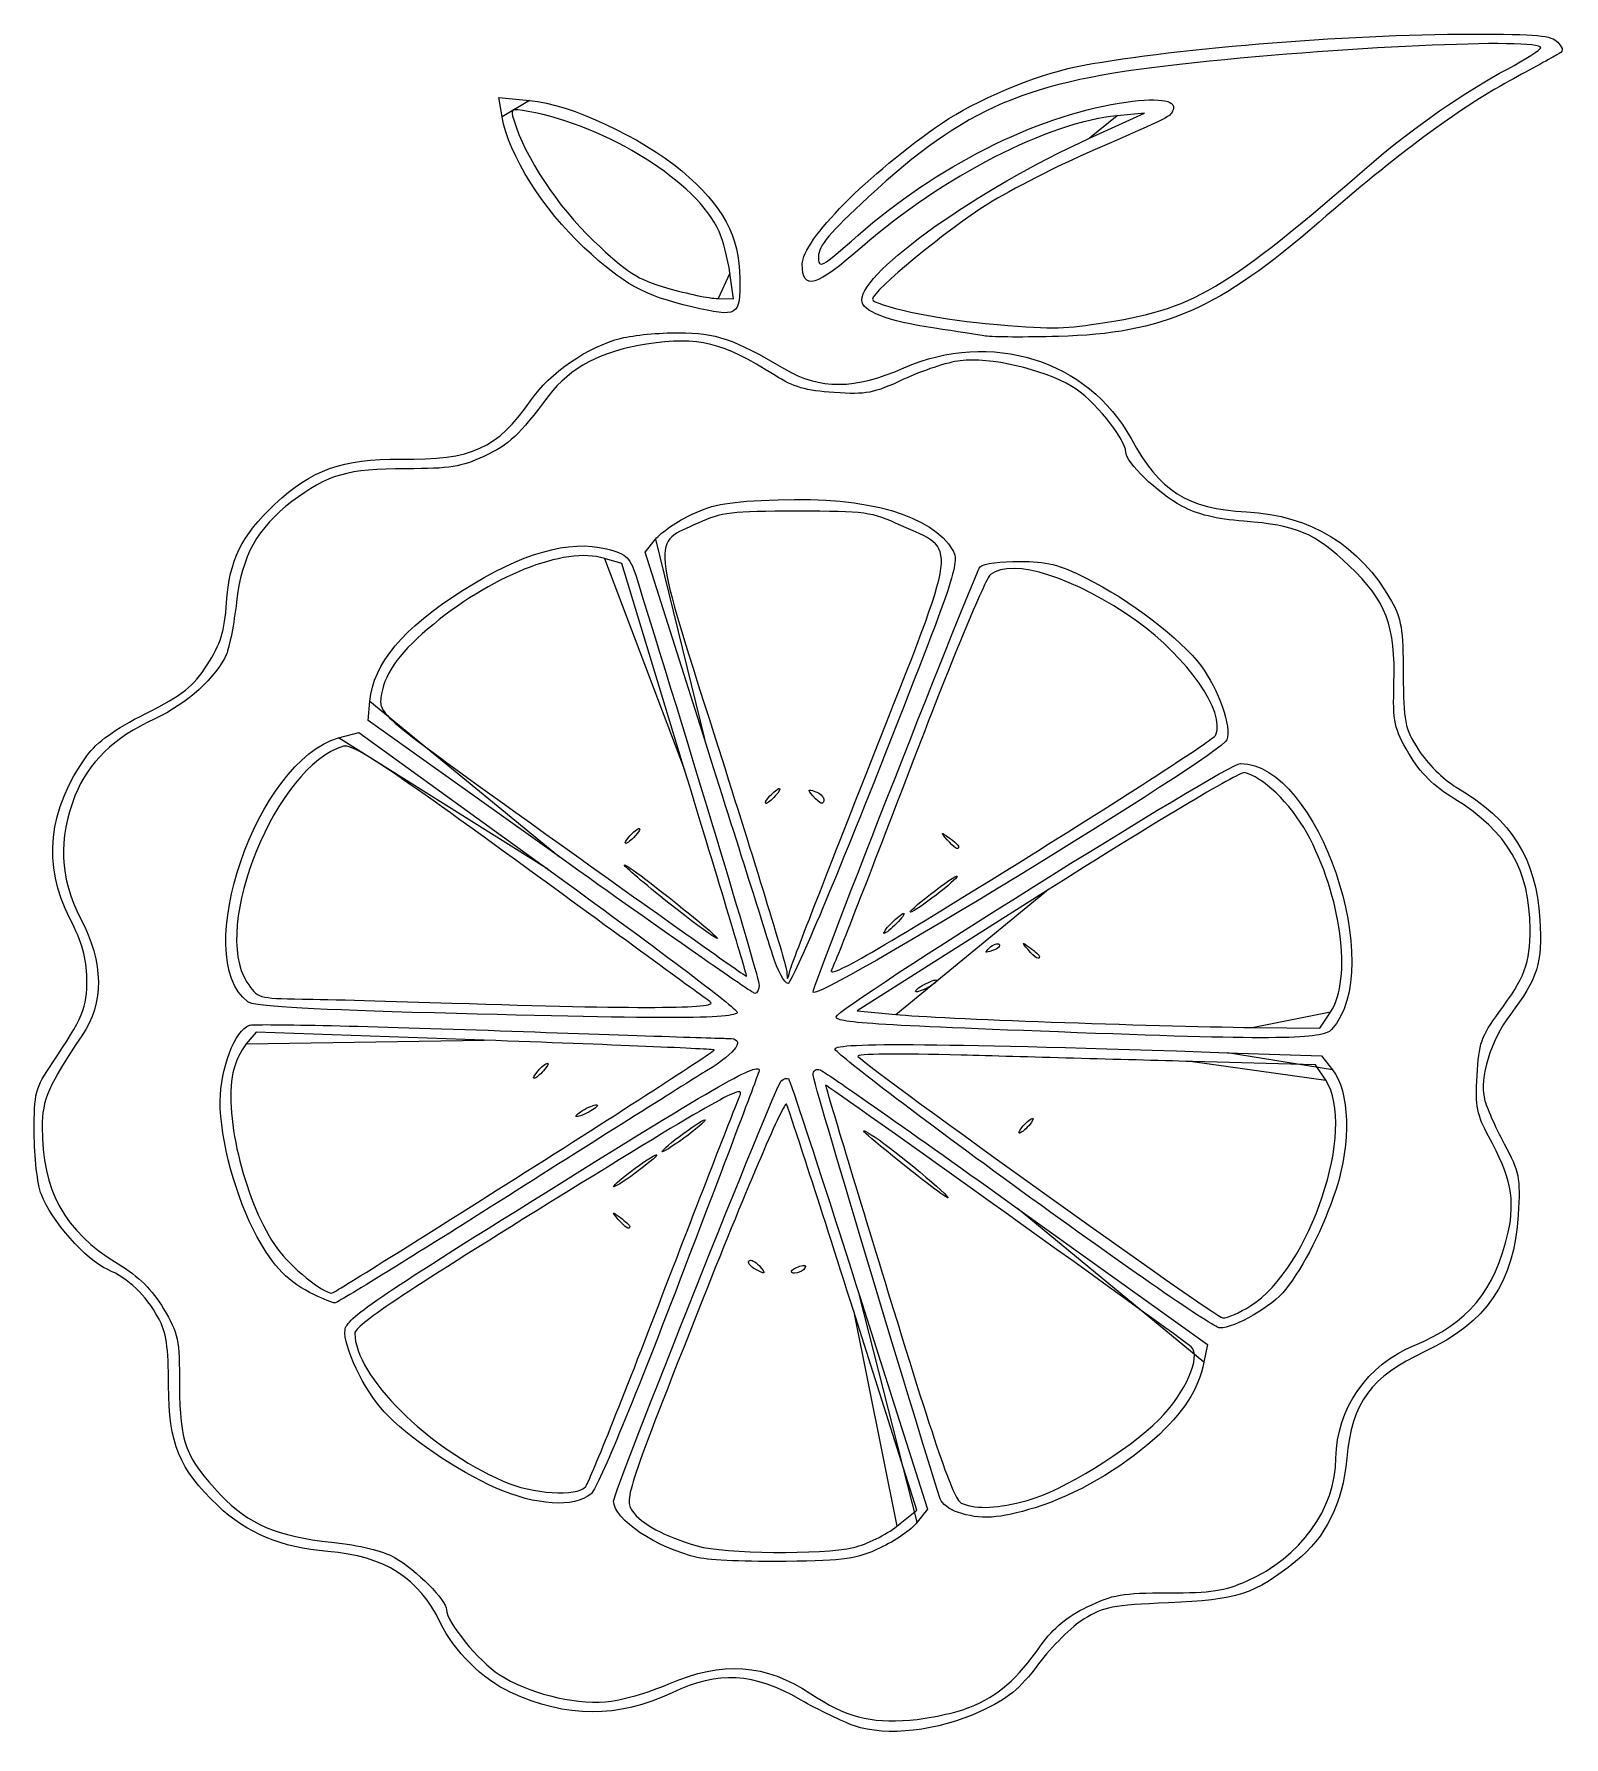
# Model space of a CAD drawing. Extents: x 3.9 to 87.7, y 8.9 to 102.1.
import ezdxf

# ---------------------------------------------------------------- set-up
doc = ezdxf.new("R2010")
doc.units = 0
doc.layers.get('0').update_dxf_attribs({"linetype": 'CONTINUOUS'})

msp = doc.modelspace()

# ---------------------------------------------------------------- linework, layer by layer
at = {"color": 7}
for points in [[(29.550597, 97.54387), (29.364378, 98.612256), (31.058381, 98.450201)], [(61.709585, 96.381735), (64.720284, 97.749051), (63.209334, 97.608025)], [(41.372096, 87.601355), (42.221621, 87.585999), (42.019322, 88.999522), (42.019322, 88.999514)], [(39.932381, 87.150031), (39.932381, 87.150032)], [(62.194759, 86.234849), (62.194759, 86.234857)], [(56.015009, 85.552579), (56.015009, 85.552571)], [(40.626467, 63.49223), (37.380754, 73.725591), (37.94434, 74.425274)], [(39.540888, 61.809246), (36.096157, 73.091207), (35.155482, 73.379355)], [(32.68509, 57.032858), (22.226735, 64.499408), (22.319357, 65.557211)], [(20.600844, 63.547492), (21.704668, 63.854031), (32.052892, 56.368267)], [(68.621165, 63.710275), (68.621165, 63.710275)], [(39.540888, 61.809246), (39.540888, 61.809246)], [(49.726963, 62.216318), (49.726963, 62.216318)], [(44.211246, 60.37046), (44.211246, 60.37046)], [(46.566393, 60.376726), (46.566393, 60.376726)], [(36.5388, 58.182279), (36.5388, 58.182279)], [(53.911709, 57.977134), (53.911709, 57.977134)], [(32.68509, 57.032858), (32.68509, 57.032858)], [(59.347224, 55.173527), (48.985845, 48.608976), (51.098729, 48.407069)], [(38.678234, 54.510869), (38.678234, 54.510869)], [(50.850862, 53.395629), (50.850862, 53.395629)], [(51.883691, 54.0235), (51.883691, 54.0235)], [(44.357747, 51.686107), (44.357747, 51.686107)], [(56.231409, 52.061954), (56.231409, 52.061954)], [(58.338119, 51.959631), (58.338119, 51.959631)], [(46.572972, 49.634688), (46.572972, 49.634688)], [(52.178785, 49.68382), (52.178785, 49.68382)], [(24.602034, 48.527135), (24.602034, 48.52714)], [(40.948486, 49.09634), (40.948486, 49.09634)], [(70.700279, 47.696478), (74.319519, 47.651645), (74.904264, 48.540597), (74.904264, 48.540597)], [(28.575322, 46.999968), (16.085655, 47.443686), (15.547711, 46.795478)], [(61.031608, 47.413093), (61.031608, 47.413093)], [(74.636111, 44.806974), (74.078301, 45.654863), (67.333636, 45.834848)], [(69.263443, 46.319158), (74.396792, 46.14727), (75.008667, 45.386337)], [(31.522202, 45.326701), (31.522202, 45.326701)], [(33.587859, 42.845747), (33.587859, 42.845747)], [(58.080667, 42.317949), (58.080667, 42.317949)], [(38.309364, 40.904366), (38.309364, 40.904366)], [(30.813285, 39.768439), (30.813285, 39.768439)], [(51.736145, 40.016049), (51.736145, 40.016049)], [(35.653517, 38.989708), (35.653517, 38.989708)], [(58.022645, 38.70349), (58.022645, 38.70349)], [(57.758324, 37.797178), (68.165351, 30.349551), (67.967425, 29.37164)], [(35.910969, 37.189396), (35.910969, 37.189396)], [(43.334511, 34.511863), (43.334511, 34.511863)], [(45.391623, 34.356523), (45.391623, 34.356523)], [(19.275795, 33.062381), (19.275795, 33.062381)], [(49.108422, 33.032567), (52.830225, 21.326427), (52.267849, 20.607748)], [(51.166197, 20.401339), (52.243651, 21.26464), (48.782074, 32.201578)], [(70.511224, 32.454255), (70.511224, 32.454255)], [(29.219316, 22.483115), (29.219316, 22.483115)], [(34.125281, 22.565368), (34.125281, 22.565368)], [(58.284869, 21.804051), (58.284869, 21.804051)], [(54.479275, 21.160139), (54.479275, 21.160139)], [(40.296668, 18.669189), (40.296668, 18.669189)], [(48.789886, 19.234889), (48.789886, 19.234889)], [(55.145141, 10.484756), (55.145141, 10.484756)], [(48.832756, 9.467238), (48.832756, 9.467238)]]:
    msp.add_lwpolyline(points, close=True, dxfattribs=at)
for points in [[(60.929441, 100.2851), (65.652012, 101.24139), (75.782537, 102.080993), (82.611121, 102.082043)], [(86.400925, 101.330519), (86.424716, 101.886646), (75.200837, 101.369798), (66.638396, 100.420479)], [(82.611121, 102.082043), (86.25809, 102.082607), (86.990126, 102.012898), (87.330588, 101.63266)], [(87.330588, 101.63266), (87.673056, 101.250173), (87.667403, 101.146326), (87.292945, 100.940886)], [(84.582045, 100.168045), (85.577604, 100.694576), (86.396096, 101.217689), (86.400925, 101.330519)], [(87.292945, 100.940886), (87.050615, 100.807939), (85.881176, 100.167441), (84.694195, 99.517563)], [(66.638396, 100.420479), (58.213913, 99.48645), (54.948156, 98.09525), (49.596712, 93.160775)], [(53.657175, 97.230959), (55.384937, 98.421409), (58.792014, 99.852287), (60.929441, 100.2851)], [(77.261785, 95.102035), (79.377805, 96.935658), (82.319261, 98.971302), (84.582045, 100.168045)], [(84.694195, 99.517563), (81.880346, 97.976965), (78.498756, 95.469407), (74.272338, 91.789417)], [(30.976409, 97.851554), (30.045646, 98.024568), (29.999412, 97.997765), (30.183926, 97.39215)], [(31.058381, 98.450201), (33.325745, 98.233294), (37.15072, 96.457658), (39.381653, 94.586358)], [(49.037759, 91.068779), (53.296518, 94.818465), (58.733095, 97.56936), (63.328285, 98.299746)], [(66.276505, 97.930878), (66.139678, 97.550403), (66.248734, 97.605586), (61.886708, 95.70977)], [(63.328285, 98.299746), (65.412177, 98.630973), (66.480216, 98.497343), (66.276505, 97.930878)], [(34.047066, 90.38779), (31.78, 92.496495), (29.912245, 95.46901), (29.550597, 97.54387)], [(30.183926, 97.39215), (30.814772, 95.321583), (32.573527, 92.658565), (34.56132, 90.76413)], [(41.428035, 91.27597), (40.210091, 93.977831), (35.34314, 97.039849), (30.976409, 97.851554)], [(45.981809, 89.477868), (45.981809, 90.795921), (49.552533, 94.402804), (53.657175, 97.230959)], [(63.209334, 97.608025), (59.457302, 97.257823), (53.673017, 94.284234), (49.261934, 90.437941)], [(49.238924, 87.521282), (49.276167, 89.117862), (55.584725, 93.600117), (61.709585, 96.381735)], [(61.886708, 95.70977), (60.003639, 94.891355), (57.414188, 93.568513), (56.132374, 92.770123)], [(62.194759, 86.234857), (67.446023, 87.024585), (68.986592, 87.931235), (77.261785, 95.102035)], [(39.381653, 94.586358), (41.650866, 92.682947), (42.541907, 91.033369), (42.568216, 88.687108)], [(49.596712, 93.160775), (47.490058, 91.218261), (46.867092, 90.474238), (46.867092, 89.90071)], [(56.132374, 92.770123), (53.945612, 91.408077), (49.818033, 88.009817), (49.818033, 87.571491)], [(74.272338, 91.789417), (68.790371, 87.016211), (65.765804, 85.689389), (59.998779, 85.527885)], [(34.56132, 90.76413), (36.411162, 89.001165), (36.934735, 88.666245), (38.604461, 88.177811)], [(42.019322, 88.999514), (41.908061, 89.776951), (41.641979, 90.801356), (41.428035, 91.27597)], [(49.261934, 90.437941), (46.723026, 88.224112), (45.981809, 88.007161), (45.981809, 89.477868)], [(46.867092, 89.90071), (46.867092, 89.198086), (46.985403, 89.26175), (49.037759, 91.068779)], [(39.932381, 87.150032), (37.306199, 87.76927), (36.2195, 88.367107), (34.047066, 90.38779)], [(42.568216, 88.687108), (42.591301, 86.627963), (42.463223, 86.553275), (39.932381, 87.150031)], [(38.604461, 88.177811), (39.659419, 87.869209), (40.904857, 87.609804), (41.372096, 87.601355)], [(53.236283, 85.976243), (50.616993, 86.37162), (49.224661, 86.909777), (49.238924, 87.521282)], [(49.818033, 87.571491), (49.818033, 87.234512), (53.37766, 86.468803), (56.015009, 86.238465)], [(51.54087, 83.806676), (56.279124, 85.905027), (61.630264, 84.240359), (63.978931, 79.937364)], [(56.015009, 85.552571), (55.609256, 85.616144), (54.358831, 85.806796), (53.236283, 85.976243)], [(56.015009, 86.238465), (59.662633, 85.919891), (60.098711, 85.919636), (62.194759, 86.234849)], [(31.107566, 82.012084), (32.182184, 83.55685), (34.229071, 84.966169), (36.078699, 85.434797)], [(37.461608, 85.108898), (35.048458, 84.752691), (33.239069, 83.80257), (32.116954, 82.302387)], [(36.078699, 85.434797), (36.737507, 85.601714), (38.153061, 85.735095), (39.224368, 85.7312)], [(44.473484, 83.405447), (41.624538, 85.212264), (40.3158, 85.530207), (37.461608, 85.108898)], [(39.224368, 85.7312), (41.265562, 85.723778), (42.186338, 85.408553), (45.00271, 83.753023)], [(59.998779, 85.527885), (58.213458, 85.477886), (56.420763, 85.488994), (56.015009, 85.552579)], [(54.632279, 84.202403), (53.936242, 84.113974), (52.540656, 83.655089), (51.530972, 83.18266)], [(60.744856, 82.794455), (59.138498, 83.734382), (56.226998, 84.405004), (54.632279, 84.202403)], [(47.731866, 82.453903), (46.176534, 82.557053), (45.499435, 82.754786), (44.473484, 83.405447)], [(45.00271, 83.753023), (46.949129, 82.608874), (48.871748, 82.624651), (51.54087, 83.806676)], [(51.530972, 83.18266), (49.880447, 82.410385), (49.497045, 82.336838), (47.731866, 82.453903)], [(32.116954, 82.302387), (30.457642, 80.084016), (29.969762, 79.626889), (28.549487, 78.959792)], [(63.687455, 79.199509), (63.687455, 79.930755), (61.893591, 82.122304), (60.744856, 82.794455)], [(24.009399, 78.805301), (27.929873, 78.765394), (29.270271, 79.370956), (31.107566, 82.012084)], [(63.978931, 79.937364), (65.554346, 77.051044), (67.044392, 76.105204), (70.297511, 75.926496)], [(17.116016, 76.345121), (19.115261, 78.234441), (20.806148, 78.8379), (24.009399, 78.805301)], [(28.549487, 78.959792), (27.3228, 78.383621), (26.707205, 78.286209), (24.292727, 78.286209)], [(66.752642, 76.240564), (65.435965, 76.953454), (63.687455, 78.641358), (63.687455, 79.199509)], [(24.292727, 78.286209), (21.095422, 78.286209), (20.001914, 77.970981), (18.046055, 76.485456)], [(18.046055, 76.485456), (16.143435, 75.040366), (15.299944, 73.511159), (15.01198, 70.984824)], [(39.957886, 75.798773), (41.163771, 76.359159), (41.95522, 76.492492), (44.659502, 76.590833)], [(44.659502, 76.590833), (49.55654, 76.768909), (53.109529, 75.73868), (54.217756, 73.819309)], [(14.468528, 70.965088), (14.632911, 73.298527), (15.276834, 74.607062), (17.116016, 76.345121)], [(37.94434, 74.425274), (38.254308, 74.810095), (39.160408, 75.42817), (39.957886, 75.798773)], [(45.686715, 75.961265), (42.094616, 75.961265), (41.563634, 75.897686), (40.285952, 75.314576)], [(51.378194, 75.184008), (49.757957, 75.921452), (49.466429, 75.961265), (45.686715, 75.961265)], [(70.156697, 75.414389), (68.626299, 75.532505), (67.60063, 75.781436), (66.752642, 76.240564)], [(70.297511, 75.926496), (73.846958, 75.731511), (76.458532, 74.124061), (78.239925, 71.037854)], [(40.285952, 75.314576), (37.686539, 74.128249), (37.609207, 74.903172), (41.572536, 62.421883)], [(49.726963, 62.216318), (54.632911, 74.646917), (54.519257, 73.754369), (51.378194, 75.184008)], [(75.922903, 72.974954), (74.030617, 74.771467), (73.036232, 75.192151), (70.156697, 75.414389)], [(35.155482, 73.379355), (32.971054, 74.048487), (28.868079, 72.405184), (25.466173, 69.498636)], [(27.390882, 71.625279), (30.621568, 73.673987), (33.22887, 74.424207), (35.273818, 73.893511)], [(35.273818, 73.893511), (36.431175, 73.593158), (36.547809, 73.473378), (36.954483, 72.167544)], [(54.217756, 73.819309), (54.609286, 73.141211), (54.367755, 72.42589), (50.094021, 61.606187)], [(46.572972, 49.634688), (46.578757, 50.041158), (55.476961, 72.699793), (55.718549, 72.923222)], [(55.718549, 72.923222), (55.898632, 73.08977), (56.868957, 73.221842), (57.874826, 73.216716)], [(64.28924, 69.935491), (60.919137, 72.33916), (57.500698, 73.431493), (56.277569, 72.495548)], [(57.874826, 73.216716), (59.363994, 73.209153), (60.036081, 73.041959), (61.493256, 72.316713)], [(78.370834, 66.524338), (78.465536, 69.667885), (77.935726, 71.063999), (75.922903, 72.974954)], [(36.954483, 72.167544), (40.201957, 61.739822), (43.62106, 50.382331), (43.62106, 50.022678)], [(56.277569, 72.495548), (56.016226, 72.295568), (54.040207, 67.516248), (51.886423, 61.874837)], [(61.493256, 72.316713), (63.89495, 71.121377), (66.712087, 68.972989), (67.800423, 67.506777)], [(13.408576, 67.55099), (14.146588, 68.695519), (14.35621, 69.370705), (14.468528, 70.965088)], [(15.01198, 70.984824), (14.878123, 69.810492), (14.629684, 68.524859), (14.459894, 68.127869)], [(22.319357, 65.557211), (22.499453, 67.613998), (24.116625, 69.548942), (27.390882, 71.625279)], [(78.239925, 71.037854), (78.76829, 70.122474), (78.872667, 69.474642), (78.87893, 67.071771)], [(68.621165, 63.710275), (69.145751, 64.977399), (67.081341, 67.944069), (64.28924, 69.935491)], [(25.466173, 69.498636), (23.837301, 68.10695), (23.045983, 66.940549), (22.916389, 65.740263)], [(14.459894, 68.127869), (13.926071, 66.879724), (12.308348, 65.423192), (10.5336, 64.59279)], [(10.048707, 64.888528), (12.119035, 65.937122), (12.627982, 66.340426), (13.408576, 67.55099)], [(67.800423, 67.506777), (68.768694, 66.20232), (69.495439, 64.122955), (69.217619, 63.451892)], [(79.18299, 62.700575), (78.375194, 64.07336), (78.306707, 64.395802), (78.370834, 66.524338)], [(78.87893, 67.071771), (78.885844, 64.42502), (78.951274, 64.097408), (79.71343, 62.894424)], [(22.916389, 65.740263), (22.817782, 64.826995), (22.903607, 64.757018), (32.850125, 57.639901)], [(10.5336, 64.59279), (8.259612, 63.528798), (6.922717, 62.236576), (6.172103, 60.377033)], [(6.825625, 62.572217), (7.380101, 63.337223), (8.321241, 64.013588), (10.048707, 64.888528)], [(15.629727, 49.09971), (12.436724, 51.553917), (16.13687, 62.307817), (20.600844, 63.547492)], [(44.357747, 51.686107), (44.090686, 52.551124), (42.41161, 57.863878), (40.626467, 63.49223)], [(69.217619, 63.451892), (68.852596, 62.570185), (46.563517, 48.969941), (46.572972, 49.634688)], [(57.835704, 56.720356), (63.678034, 60.348216), (68.531492, 63.493678), (68.621165, 63.710275)], [(5.886366, 53.66915), (4.38049, 56.572407), (4.704756, 59.646055), (6.825625, 62.572217)], [(20.866257, 63.096115), (17.204515, 62.018875), (13.597768, 53.201082), (15.583885, 50.181733)], [(30.989123, 56.354449), (23.300155, 61.959233), (21.370391, 63.244422), (20.866257, 63.096115)], [(81.703743, 60.198683), (80.51115, 60.928464), (79.825074, 61.609407), (79.18299, 62.700575)], [(79.71343, 62.894424), (80.176178, 62.164022), (81.085662, 61.264255), (81.77828, 60.851629)], [(42.934472, 50.494026), (42.962582, 50.512314), (41.435494, 55.604164), (39.540888, 61.809246)], [(41.572536, 62.421883), (43.507228, 56.329159), (45.106999, 51.098035), (45.127576, 50.797161)], [(50.094021, 61.606187), (47.544742, 55.152256), (45.398515, 50.113353), (45.198857, 50.113353)], [(45.300542, 50.797161), (45.375099, 51.098035), (47.366984, 56.236653), (49.726963, 62.216318)], [(51.886423, 61.874837), (49.732636, 56.233427), (47.800085, 51.281694), (47.591867, 50.870987)], [(47.835865, 48.28417), (47.950955, 48.832087), (69.212059, 62.148359), (69.971787, 62.148359)], [(70.165389, 61.64985), (69.91416, 61.698375), (65.045988, 58.784027), (59.347224, 55.173527)], [(69.971787, 62.148359), (74.189268, 62.148359), (78.027465, 50.928245), (74.954243, 47.583265)], [(73.602695, 58.346247), (72.707012, 59.971627), (71.160945, 61.457552), (70.165389, 61.64985)], [(44.211246, 60.37046), (44.413294, 60.596117), (44.645004, 60.780747), (44.726154, 60.780747)], [(44.726154, 60.780747), (44.807305, 60.780747), (44.708403, 60.596117), (44.506343, 60.37046)], [(46.566393, 60.376726), (46.254543, 60.725016), (46.272797, 60.765041), (46.677809, 60.620986)], [(46.677809, 60.620986), (46.944215, 60.52623), (47.162187, 60.338784), (47.162187, 60.20444)], [(81.77828, 60.851629), (84.857257, 59.017349), (86.133311, 56.994586), (86.349857, 53.604919)], [(6.172103, 60.377033), (5.233016, 58.050571), (5.332772, 55.872992), (6.479396, 53.66915)], [(43.991434, 59.960177), (43.910284, 59.960177), (44.009186, 60.144804), (44.211246, 60.37046)], [(44.506343, 60.37046), (44.304291, 60.144804), (44.072584, 59.960177), (43.991434, 59.960177)], [(47.162187, 60.20444), (47.162187, 59.852698), (46.991366, 59.902098), (46.566393, 60.376726)], [(85.819513, 53.096439), (85.819513, 56.2945), (84.575334, 58.441477), (81.703743, 60.198683)], [(36.318986, 57.771992), (36.237836, 57.771992), (36.336766, 57.956622), (36.5388, 58.182279)], [(36.833895, 58.182279), (36.631846, 57.956622), (36.400139, 57.771992), (36.318986, 57.771992)], [(36.5388, 58.182279), (36.740849, 58.407935), (36.972556, 58.592562), (37.053706, 58.592562)], [(37.053706, 58.592562), (37.134856, 58.592562), (37.035926, 58.407935), (36.833895, 58.182279)], [(53.911709, 57.977134), (53.544651, 58.410958), (53.555087, 58.420635), (54.023125, 58.080408)], [(54.539538, 57.601742), (54.539538, 57.376622), (54.29721, 57.521515), (53.911709, 57.977134)], [(54.023125, 58.080408), (54.307153, 57.873937), (54.539538, 57.658539), (54.539538, 57.601742)], [(74.904264, 48.540597), (76.091096, 50.344846), (75.481598, 54.936652), (73.602695, 58.346247)], [(43.382252, 49.566305), (43.250908, 49.566305), (38.437185, 52.926254), (32.68509, 57.032858)], [(32.850125, 57.639901), (38.368382, 53.691375), (42.90634, 50.475732), (42.934472, 50.494026)], [(40.948486, 49.09634), (40.695832, 49.279604), (36.214121, 52.545753), (30.989123, 56.354449)], [(32.052892, 56.368267), (37.744414, 52.251096), (42.410016, 48.728641), (42.420896, 48.540597)], [(36.243706, 56.58649), (36.243706, 56.730098), (38.050984, 55.361456), (40.227476, 53.569602)], [(38.678234, 54.510869), (37.339242, 55.57417), (36.243706, 56.508196), (36.243706, 56.58649)], [(47.591867, 50.870987), (47.29736, 50.290084), (49.572316, 51.589113), (57.835704, 56.720356)], [(54.44792, 55.941211), (54.199863, 55.569186), (51.883691, 53.836988), (51.883691, 54.0235)], [(53.271637, 55.204476), (54.035012, 55.784279), (54.564336, 56.115811), (54.44792, 55.941211)], [(51.883691, 54.0235), (51.883691, 54.09324), (52.508269, 54.624678), (53.271637, 55.204476)], [(40.227476, 53.569602), (42.373008, 51.803244), (41.159269, 52.540665), (38.678234, 54.510869)], [(6.820597, 50.369716), (6.811674, 51.496022), (6.568995, 52.353072), (5.886366, 53.66915)], [(6.479396, 53.66915), (7.74993, 51.227152), (7.773812, 49.057094), (6.55012, 47.242693)], [(50.464294, 52.848581), (50.383144, 52.848581), (50.5571, 53.094752), (50.850862, 53.395629)], [(51.145956, 53.395629), (50.852194, 53.094752), (50.545447, 52.848581), (50.464294, 52.848581)], [(50.850862, 53.395629), (51.144624, 53.696503), (51.451375, 53.942671), (51.532525, 53.942671)], [(51.532525, 53.942671), (51.613675, 53.942671), (51.439722, 53.696503), (51.145956, 53.395629)], [(86.349857, 53.604919), (86.502059, 51.222413), (86.245387, 50.393479), (84.73981, 48.405257)], [(56.231409, 52.061954), (56.431586, 52.248884), (56.669697, 52.332924), (56.760553, 52.248709)], [(56.760553, 52.248709), (56.851409, 52.164494), (56.687633, 52.011552), (56.396605, 51.908834)], [(58.338119, 51.959631), (57.971061, 52.393455), (57.981497, 52.403129), (58.449535, 52.062902)], [(84.108775, 48.513015), (85.534545, 50.437692), (85.819513, 51.201185), (85.819513, 53.096439)], [(45.198857, 50.113353), (45.003311, 50.113353), (44.624811, 50.821093), (44.357747, 51.686107)], [(56.396605, 51.908834), (55.976037, 51.760399), (55.942143, 51.791819), (56.231409, 52.061954)], [(58.96595, 51.584239), (58.96595, 51.359116), (58.72362, 51.504012), (58.338119, 51.959631)], [(58.449535, 52.062902), (58.733563, 51.856434), (58.96595, 51.641034), (58.96595, 51.584239)], [(4.937175, 45.759937), (6.599372, 48.207004), (6.833206, 48.779323), (6.820597, 50.369716)], [(45.127576, 50.797161), (45.16499, 50.250113), (45.16499, 50.250113), (45.300542, 50.797161)], [(52.768974, 50.113353), (53.093578, 50.274375), (53.359163, 50.344581), (53.359163, 50.269363)], [(15.583885, 50.181733), (16.163783, 49.300155), (16.188855, 49.292482), (18.607495, 49.256414)], [(43.62106, 50.022678), (43.62106, 49.771673), (43.513592, 49.566305), (43.382252, 49.566305)], [(52.178785, 49.68382), (52.178785, 49.75904), (52.444371, 49.952329), (52.768974, 50.113353)], [(52.768974, 49.839829), (52.444371, 49.678804), (52.178785, 49.608602), (52.178785, 49.68382)], [(53.359163, 50.269363), (53.359163, 50.194142), (53.093578, 50.000851), (52.768974, 49.839829)], [(24.602034, 48.52714), (18.716489, 48.694368), (15.925358, 48.872484), (15.629727, 49.09971)], [(18.607495, 49.256414), (19.948871, 49.236432), (23.63581, 49.135809), (26.800695, 49.032851)], [(42.420896, 48.540597), (42.443925, 48.142951), (38.235399, 48.139773), (24.602034, 48.527135)], [(26.800695, 49.032851), (37.040574, 48.699742), (41.467857, 48.71961), (40.948486, 49.09634)], [(82.916796, 45.070982), (83.011998, 46.818395), (83.151198, 47.220364), (84.108775, 48.513015)], [(14.118128, 43.660935), (14.125116, 45.458253), (14.929383, 47.539828), (15.726343, 47.823295)], [(15.726343, 47.823295), (15.978874, 47.913118), (21.860522, 47.786773), (28.796674, 47.542526)], [(61.031608, 47.413093), (49.745547, 47.832687), (47.768445, 47.963201), (47.835865, 48.28417)], [(51.098729, 48.407069), (53.410479, 48.186162), (64.955045, 47.767649), (70.700279, 47.696478)], [(74.954243, 47.583265), (74.452658, 47.037326), (71.958705, 47.006843), (61.031608, 47.413093)], [(84.73981, 48.405257), (83.653466, 46.970665), (83.039901, 44.967299), (83.322118, 43.77631)], [(6.55012, 47.242693), (4.726687, 44.539041), (4.373543, 43.732794), (4.373543, 42.273454)], [(15.547711, 46.795478), (15.251843, 46.438961), (14.922607, 45.731938), (14.816078, 45.224316)], [(41.159015, 46.469094), (41.107295, 46.517029), (35.444636, 46.755922), (28.575322, 46.999968)], [(28.796674, 47.542526), (35.732822, 47.29828), (41.640241, 47.09983), (41.924266, 47.101523)], [(41.924266, 47.101523), (42.925136, 47.107478), (42.421813, 46.349957), (40.743892, 45.324999)], [(47.768129, 46.519042), (47.752183, 46.895433), (53.706892, 46.840058), (69.263443, 46.319158)], [(3.937015, 41.930616), (3.931269, 44.134811), (3.992489, 44.369183), (4.937175, 45.759937)], [(30.813285, 39.768439), (36.555152, 43.405862), (41.21073, 46.421159), (41.159015, 46.469094)], [(31.522202, 45.326701), (31.724247, 45.552357), (31.955954, 45.736984), (32.037107, 45.736984)], [(32.037107, 45.736984), (32.118258, 45.736984), (32.019356, 45.552357), (31.817293, 45.326701)], [(31.939752, 38.671032), (41.557423, 44.668), (43.62106, 45.845084), (43.62106, 45.333962)], [(58.022645, 38.70349), (52.391324, 42.797569), (47.77679, 46.314566), (47.768129, 46.519042)], [(54.687086, 46.185097), (51.290212, 46.283098), (48.889505, 46.253154), (49.030941, 46.114555)], [(49.030941, 46.114555), (49.970442, 45.193901), (68.648518, 31.805177), (69.004423, 31.797269)], [(67.333636, 45.834848), (63.624068, 45.93384), (57.933119, 46.091452), (54.687086, 46.185097)], [(14.816078, 45.224316), (14.306168, 42.79453), (15.526349, 37.962561), (17.250837, 35.582555)], [(40.743892, 45.324999), (39.810656, 44.754927), (34.902922, 41.660369), (29.837815, 38.4482)], [(31.302387, 44.916417), (31.221237, 44.916417), (31.320167, 45.101044), (31.522202, 45.326701)], [(31.817293, 45.326701), (31.615247, 45.101044), (31.38354, 44.916417), (31.302387, 44.916417)], [(35.653591, 21.772239), (35.653698, 22.249438), (44.511327, 44.474977), (44.815554, 44.761418)], [(43.62106, 45.333962), (43.62106, 45.262735), (41.676969, 40.123926), (39.300861, 33.914379)], [(44.815554, 44.761418), (44.964683, 44.901829), (45.154175, 44.954159), (45.236655, 44.877708)], [(45.236655, 44.877708), (45.319134, 44.801259), (47.061428, 39.470945), (49.108422, 33.032567)], [(46.571998, 45.096788), (46.571998, 45.336672), (46.741825, 45.461586), (46.961651, 45.383396)], [(53.534874, 21.89073), (51.906929, 27.006254), (46.571998, 44.786646), (46.571998, 45.096788)], [(46.961651, 45.383396), (47.175959, 45.307171), (52.03446, 41.893371), (57.758324, 37.797178)], [(70.511224, 32.454255), (73.784869, 34.516145), (76.350868, 42.200483), (74.636111, 44.806974)], [(75.008667, 45.386337), (75.943689, 44.223536), (76.027145, 41.373081), (75.20007, 38.849162)], [(83.54662, 41.743325), (82.91683, 42.895297), (82.824766, 43.381724), (82.916796, 45.070982)], [(42.571159, 43.961826), (42.888733, 44.667681), (41.411313, 43.837795), (32.215288, 38.144814)], [(38.320311, 33.027623), (40.454549, 38.588617), (42.367431, 43.509006), (42.571159, 43.961826)], [(47.26051, 44.533809), (47.233445, 44.51854), (48.77739, 39.404965), (50.691517, 33.170295)], [(67.269278, 30.217872), (66.880339, 30.57838), (47.324786, 44.570049), (47.26051, 44.533809)], [(16.12762, 36.261187), (14.984656, 38.351694), (14.110005, 41.57251), (14.118128, 43.660935)], [(33.587859, 42.845747), (33.587859, 42.920965), (33.853445, 43.114256), (34.178048, 43.275278)], [(34.178048, 43.001757), (33.853445, 42.840732), (33.587859, 42.770529), (33.587859, 42.845747)], [(34.178048, 43.275278), (34.502652, 43.436303), (34.768237, 43.506509), (34.768237, 43.431288)], [(34.768237, 43.431288), (34.768237, 43.35607), (34.502652, 43.162779), (34.178048, 43.001757)], [(45.113324, 43.496461), (44.995008, 43.700883), (43.040732, 39.145481), (40.556764, 32.875138)], [(48.782074, 32.201578), (46.878206, 38.216896), (45.227268, 43.299594), (45.113324, 43.496461)], [(83.322118, 43.77631), (83.422973, 43.350691), (83.909405, 42.253233), (84.403082, 41.337515)], [(4.373543, 42.273454), (4.373543, 38.748177), (5.576234, 36.572469), (8.526353, 34.760899)], [(39.489741, 41.907666), (40.138948, 42.38426), (40.670119, 42.71266), (40.670119, 42.637439)], [(40.670119, 42.637439), (40.670119, 42.562221), (40.138948, 42.110736), (39.489741, 41.634142)], [(51.736145, 40.016049), (49.316835, 41.943869), (48.730611, 42.498383), (49.965579, 41.690832)], [(57.860856, 41.907666), (57.779703, 41.907666), (57.878607, 42.092293), (58.080667, 42.317949)], [(58.375762, 42.317949), (58.173713, 42.092293), (57.942006, 41.907666), (57.860856, 41.907666)], [(58.080667, 42.317949), (58.282716, 42.543606), (58.514423, 42.728233), (58.595573, 42.728233)], [(58.595573, 42.728233), (58.676726, 42.728233), (58.577821, 42.543606), (58.375762, 42.317949)], [(4.330158, 38.553108), (4.117291, 39.119395), (3.940377, 40.639272), (3.937015, 41.930616)], [(38.309364, 40.904366), (38.309364, 40.979584), (38.840534, 41.431069), (39.489741, 41.907666)], [(39.489741, 41.634142), (38.840534, 41.157548), (38.309364, 40.829148), (38.309364, 40.904366)], [(49.965579, 41.690832), (50.997793, 41.015866), (54.166302, 38.376849), (53.949352, 38.372793)], [(84.621398, 36.487029), (85.018019, 38.266748), (84.76155, 39.521034), (83.54662, 41.743325)], [(84.403082, 41.337515), (85.233775, 39.796675), (85.290903, 39.506121), (85.169516, 37.439465)], [(36.833895, 39.993006), (37.483102, 40.4696), (38.014269, 40.797999), (38.014269, 40.722781)], [(38.014269, 40.722781), (38.014269, 40.647561), (37.483102, 40.196076), (36.833895, 39.719481)], [(20.237168, 33.154933), (20.312165, 33.154933), (25.071417, 36.131009), (30.813285, 39.768439)], [(35.653517, 38.989708), (35.653517, 39.064926), (36.184688, 39.516411), (36.833895, 39.993006)], [(36.833895, 39.719481), (36.184688, 39.242887), (35.653517, 38.914488), (35.653517, 38.989708)], [(53.949352, 38.372793), (53.868199, 38.3711), (52.872259, 39.110739), (51.736145, 40.016049)], [(7.961322, 34.448496), (6.770011, 34.972487), (4.867865, 37.122642), (4.330158, 38.553108)], [(29.837815, 38.4482), (24.772708, 35.236026), (20.523353, 32.612815), (20.394803, 32.618841)], [(20.952632, 31.145754), (21.033153, 31.775344), (22.581186, 32.835619), (31.939752, 38.671032)], [(68.825674, 31.24999), (68.515332, 31.255324), (63.653969, 34.609411), (58.022645, 38.70349)], [(75.20007, 38.849162), (74.503153, 36.722434), (73.450659, 34.630665), (72.431456, 33.346709)], [(32.215288, 38.144814), (24.029023, 33.076941), (21.489, 31.373967), (21.489, 30.953312)], [(35.910969, 37.189396), (35.543911, 37.623219), (35.55435, 37.632894), (36.022384, 37.292667)], [(36.022384, 37.292667), (36.306416, 37.086199), (36.5388, 36.870801), (36.5388, 36.814001)], [(85.169516, 37.439465), (84.953537, 33.762357), (83.434013, 31.535093), (80.06518, 29.957689)], [(36.5388, 36.814001), (36.5388, 36.588881), (36.296473, 36.733776), (35.910969, 37.189396)], [(79.481485, 30.297207), (82.418346, 31.501086), (83.910791, 33.298387), (84.621398, 36.487029)], [(19.275795, 33.062381), (17.842076, 33.762967), (17.057815, 34.559841), (16.12762, 36.261187)], [(17.250837, 35.582555), (17.966594, 34.594724), (19.737748, 33.154933), (20.237168, 33.154933)], [(8.526353, 34.760899), (9.674193, 34.056046), (10.396234, 33.342583), (11.017663, 32.29919)], [(43.334511, 34.511863), (43.095759, 34.651817), (42.97724, 34.837537), (43.071138, 34.924568)], [(43.071138, 34.924568), (43.165039, 35.011603), (43.409836, 34.895211), (43.615139, 34.66592)], [(43.615139, 34.66592), (44.040843, 34.190477), (43.959216, 34.145669), (43.334511, 34.511863)], [(45.391623, 34.356523), (45.391623, 34.415645), (45.597707, 34.53732), (45.849591, 34.626914)], [(46.127269, 34.519416), (45.953971, 34.259512), (45.391623, 34.134992), (45.391623, 34.356523)], [(45.849591, 34.626914), (46.112201, 34.720318), (46.23065, 34.674466), (46.127269, 34.519416)], [(10.745568, 31.787318), (10.004967, 33.102279), (9.137967, 33.930957), (7.961322, 34.448496)], [(39.300861, 33.914379), (36.622976, 26.916194), (34.75959, 22.442337), (34.399116, 22.145636)], [(20.394803, 32.618841), (20.266254, 32.624852), (19.762701, 32.824457), (19.275795, 33.062381)], [(34.125281, 22.565368), (34.298309, 22.758617), (36.186076, 27.466631), (38.320311, 33.027623)], [(40.556764, 32.875138), (36.399117, 22.379898), (36.227808, 21.866959), (36.670959, 21.240067)], [(50.691517, 33.170295), (53.452635, 24.176804), (54.285961, 21.792929), (54.724512, 21.633214)], [(72.431456, 33.346709), (71.704273, 32.430624), (69.649504, 31.235802), (68.825674, 31.24999)], [(11.297839, 28.094759), (11.287789, 30.194504), (11.159477, 31.052409), (10.745568, 31.787318)], [(11.017663, 32.29919), (11.822808, 30.947332), (11.892926, 30.61153), (11.89557, 28.094759)], [(69.004423, 31.797269), (69.250772, 31.791794), (69.928833, 32.087439), (70.511224, 32.454255)], [(23.098096, 26.65104), (21.97384, 27.883203), (20.839342, 30.259957), (20.952632, 31.145754)], [(21.489, 30.953312), (21.489, 28.637416), (25.479685, 24.658433), (29.604089, 22.862012)], [(65.511042, 26.24124), (66.957211, 27.685026), (67.842265, 29.686769), (67.269278, 30.217872)], [(75.196124, 24.128676), (75.219238, 26.809539), (76.9098, 29.243026), (79.481485, 30.297207)], [(80.06518, 29.957689), (77.072798, 28.556557), (76.083058, 27.204312), (75.786759, 24.112248)], [(67.967425, 29.37164), (67.664592, 27.875405), (66.827651, 26.579943), (65.260533, 25.181766)], [(13.989029, 21.521039), (11.857787, 23.553629), (11.313211, 24.883855), (11.297839, 28.094759)], [(11.89557, 28.094759), (11.898832, 24.994026), (12.223127, 24.130813), (14.145149, 22.106896)], [(29.219316, 22.483115), (27.122418, 23.402595), (24.322645, 25.308952), (23.098096, 26.65104)], [(58.284869, 21.804051), (60.246297, 22.343957), (63.781971, 24.51501), (65.511042, 26.24124)], [(65.260533, 25.181766), (63.389047, 23.512032), (60.950421, 22.105242), (58.720465, 21.408938)], [(70.327074, 17.397343), (73.23591, 18.67572), (75.172209, 21.3526), (75.196124, 24.128676)], [(75.786759, 24.112248), (75.546704, 21.607128), (74.645836, 19.790221), (72.98539, 18.462317)], [(34.399116, 22.145636), (33.482757, 21.391389), (31.399477, 21.527118), (29.219316, 22.483115)], [(29.604089, 22.862012), (31.231696, 22.153095), (33.616065, 21.996654), (34.125281, 22.565368)], [(20.004153, 19.014084), (17.454399, 19.225009), (15.575344, 20.008153), (13.989029, 21.521039)], [(14.145149, 22.106896), (15.6608, 20.510892), (17.270169, 19.825293), (20.217685, 19.519959)], [(40.296668, 18.669189), (38.001826, 19.197405), (35.653356, 20.76693), (35.653591, 21.772239)], [(54.479275, 21.160139), (54.040374, 21.308941), (53.615398, 21.637707), (53.534874, 21.89073)], [(54.724512, 21.633214), (55.607252, 21.31172), (56.683952, 21.363384), (58.284869, 21.804051)], [(36.670959, 21.240067), (37.183088, 20.515597), (38.426684, 19.842237), (40.227476, 19.314352)], [(52.267849, 20.607748), (51.958539, 20.212479), (51.048412, 19.581357), (50.245337, 19.205265)], [(58.720465, 21.408938), (56.769937, 20.799888), (55.723011, 20.738471), (54.479275, 21.160139)], [(48.789886, 19.234889), (49.504259, 19.401623), (50.573601, 19.926526), (51.166197, 20.401339)], [(26.183272, 15.086892), (25.000561, 17.566067), (23.128945, 18.755591), (20.004153, 19.014084)], [(20.217685, 19.519959), (21.797557, 19.356304), (22.991665, 19.065257), (23.664405, 18.679874)], [(23.664405, 18.679874), (24.857019, 17.996676), (26.505602, 16.339349), (26.505602, 15.823605)], [(40.227476, 19.314352), (41.706309, 18.880847), (47.060093, 18.831162), (48.789886, 19.234889)], [(45.096529, 18.46744), (43.067757, 18.43773), (40.90782, 18.528518), (40.296668, 18.669189)], [(50.245337, 19.205265), (48.946274, 18.596889), (48.378305, 18.515499), (45.096529, 18.46744)], [(72.98539, 18.462317), (70.739528, 16.666252), (69.780712, 16.354586), (66.026092, 16.200202)], [(66.008131, 16.746231), (68.384327, 16.748489), (69.094071, 16.855463), (70.327074, 17.397343)], [(59.066083, 13.900048), (59.718485, 14.819966), (60.474487, 15.444851), (61.581719, 15.97938)], [(66.026092, 16.200202), (62.950429, 16.073735), (62.491256, 15.986636), (61.413593, 15.325293)], [(61.581719, 15.97938), (62.99305, 16.660712), (63.472935, 16.743849), (66.008131, 16.746231)], [(29.989568, 11.313801), (28.501292, 11.998898), (26.898442, 13.587764), (26.183272, 15.086892)], [(26.505602, 15.823605), (26.505602, 15.16435), (28.274566, 12.989664), (29.397633, 12.268268)], [(61.413593, 15.325293), (60.755352, 14.92134), (59.632192, 13.813573), (58.917688, 12.863587)], [(55.145141, 10.484756), (56.705782, 11.10705), (57.698632, 11.971861), (59.066083, 13.900048)], [(29.397633, 12.268268), (30.943034, 11.275593), (33.409424, 10.644598), (35.204733, 10.782596)], [(38.680551, 11.768715), (41.576777, 13.037089), (43.984449, 12.867917), (46.456572, 11.222344)], [(45.887939, 10.894401), (43.29603, 12.377276), (41.415826, 12.480016), (38.8643, 11.278207)], [(58.917688, 12.863587), (57.851336, 11.445804), (57.276661, 10.977502), (55.710193, 10.249806)], [(38.8643, 11.278207), (35.878522, 9.871854), (33.097769, 9.883007), (29.989568, 11.313801)], [(35.204733, 10.782596), (36.032889, 10.846254), (37.569891, 11.282316), (38.680551, 11.768715)], [(46.456572, 11.222344), (48.35048, 9.961666), (49.695377, 9.601928), (51.860021, 9.77701)], [(48.832756, 9.467238), (48.209702, 9.682009), (46.884536, 10.324236), (45.887939, 10.894401)], [(51.860021, 9.77701), (52.901969, 9.861285), (54.380271, 10.17977), (55.145141, 10.484756)], [(55.710193, 10.249806), (53.4035, 9.178242), (50.597401, 8.858941), (48.832756, 9.467238)]]:
    msp.add_open_spline(points, degree=3, dxfattribs=at)

doc.saveas('drawing.dxf')
